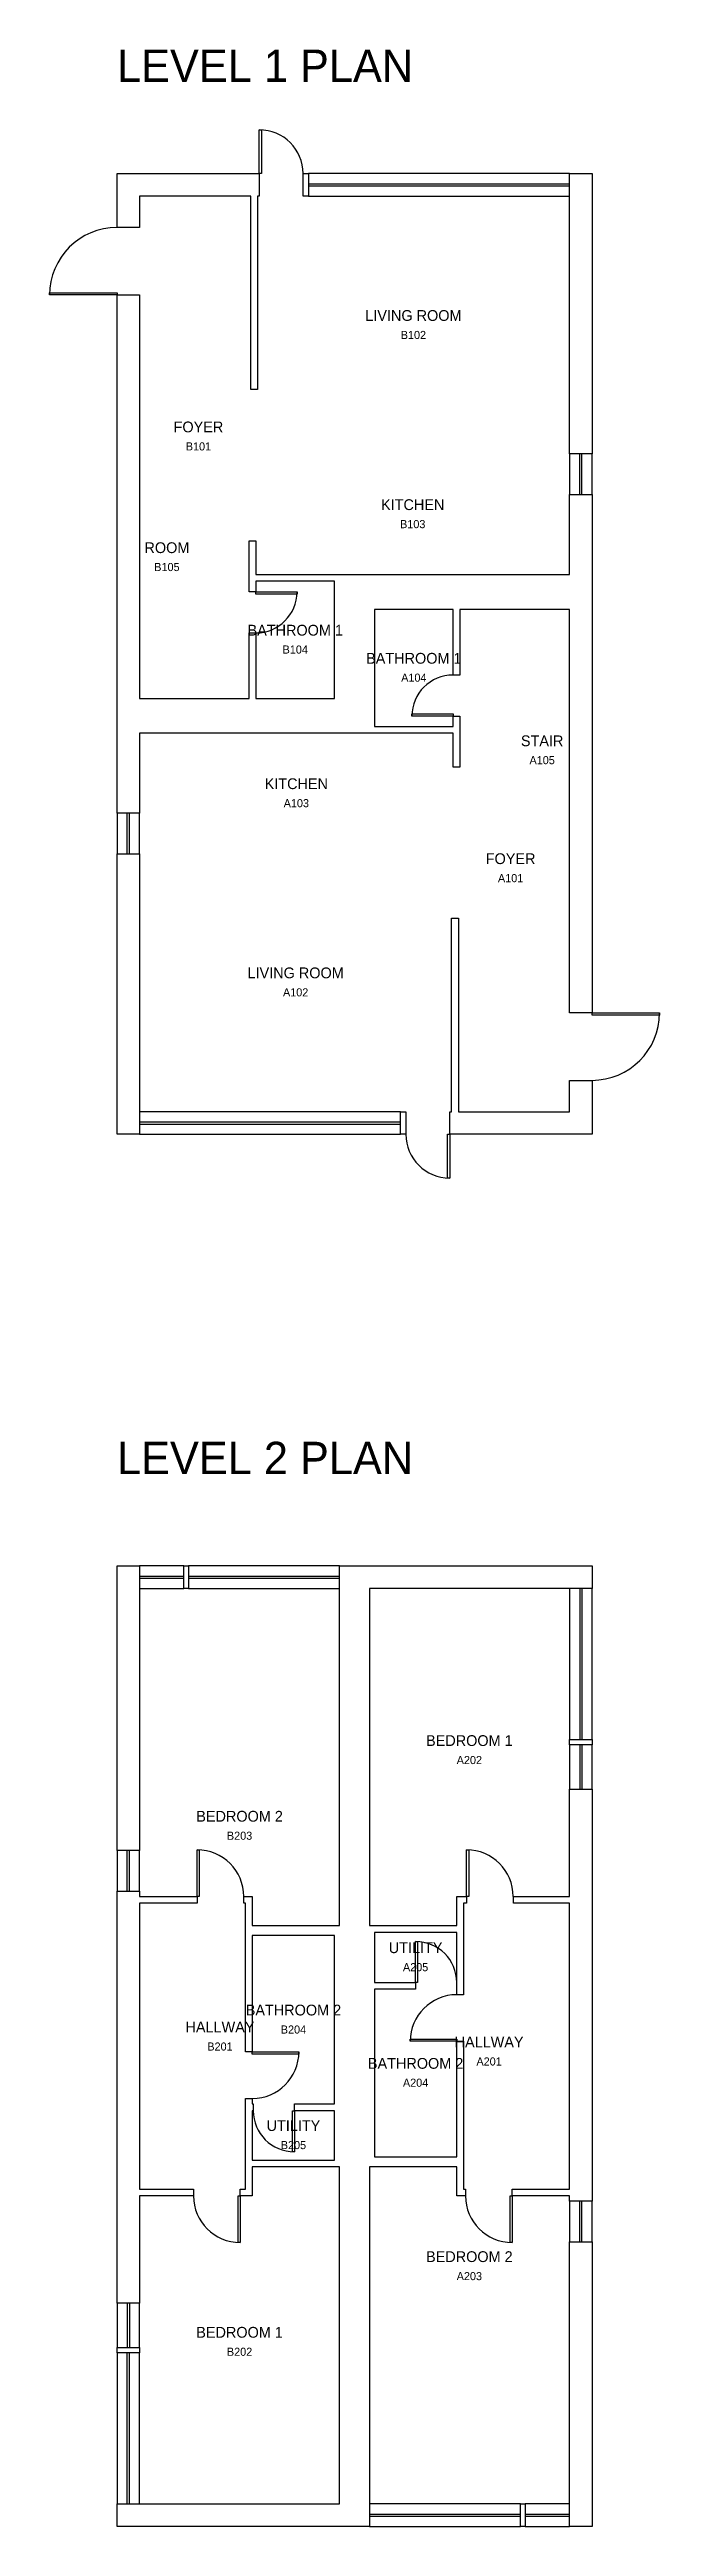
# Model space of a CAD drawing. Extents: x -49 to 396, y -1016 to 791.
import ezdxf
from ezdxf.enums import TextEntityAlignment as Align

# ---------------------------------------------------------------- set-up
doc = ezdxf.new("R2010")
doc.units = 0
for name, color, linetype in [('A-ANNO-TTLB', 7, 'Continuous'), ('A-AREA-IDEN', 7, 'Continuous'), ('A-DOOR', 7, 'Continuous'), ('A-GLAZ', 7, 'Continuous'), ('A-WALL', 7, 'Continuous')]:
    doc.layers.add(name, color=color, linetype=linetype)

msp = doc.modelspace()

# ---------------------------------------------------------------- linework, layer by layer
at = {"layer": 'A-DOOR'}
for p, q in [((103.7, 700.8), (103.7, 732.8)), ((103.7, 732.8), (105.3, 732.8)), ((105.3, 732.8), (105.3, 700.8)), ((105.3, 700.8), (103.7, 700.8)), ((-49.2, 612.3), (-49.2, 613.9)), ((-49.2, 613.9), (0, 613.9)), ((0, 612.3), (-49.2, 612.3)), ((0, 613.9), (0, 612.3)), ((101.3, 395.7), (131.3, 395.7)), ((101.3, 394.1), (101.3, 395.7)), ((131.3, 394.1), (101.3, 394.1)), ((131.3, 395.7), (131.3, 394.1)), ((215.1, 305), (215.1, 306.6)), ((215.1, 306.6), (245.1, 306.6)), ((245.1, 305), (215.1, 305)), ((245.1, 306.6), (245.1, 305)), ((346.5, 88.5), (395.7, 88.5)), ((346.5, 86.9), (346.5, 88.5)), ((395.7, 86.9), (346.5, 86.9)), ((395.7, 88.5), (395.7, 86.9)), ((241.1, -32), (241.1, 0)), ((241.1, 0), (242.7, 0)), ((242.7, 0), (242.7, -32)), ((242.7, -32), (241.1, -32)), ((58.4, -556.1), (58.4, -522.1)), ((58.4, -522.1), (60, -522.1)), ((60, -522.1), (60, -556.1)), ((255, -556.1), (255, -522.1)), ((255, -522.1), (256.6, -522.1)), ((256.6, -522.1), (256.6, -556.1)), ((60, -556.1), (58.4, -556.1)), ((256.6, -556.1), (255, -556.1)), ((217.8, -619), (217.8, -589)), ((217.8, -589), (219.3, -589)), ((219.3, -589), (219.3, -619)), ((219.3, -619), (217.8, -619)), ((213.8, -661.8), (213.8, -660.2)), ((213.8, -660.2), (247.8, -660.2)), ((247.8, -661.8), (213.8, -661.8)), ((247.8, -660.2), (247.8, -661.8)), ((98.7, -669.5), (132.7, -669.5)), ((98.7, -671.1), (98.7, -669.5)), ((132.7, -671.1), (98.7, -671.1)), ((132.7, -669.5), (132.7, -671.1)), ((127.9, -742.4), (127.9, -712.4)), ((127.9, -712.4), (129.4, -712.4)), ((129.4, -712.4), (129.4, -742.4)), ((129.4, -742.4), (127.9, -742.4)), ((88.3, -808.6), (88.3, -774.6)), ((88.3, -774.6), (89.8, -774.6)), ((89.8, -774.6), (89.8, -808.6)), ((286.7, -808.6), (286.7, -774.6)), ((286.7, -774.6), (288.2, -774.6)), ((288.2, -774.6), (288.2, -808.6)), ((89.8, -808.6), (88.3, -808.6)), ((288.2, -808.6), (286.7, -808.6))]:
    msp.add_line(p, q, dxfattribs=at)
for centre, radius, start, end in [((103.7, 700.8), 32, 0, 90), ((0, 612.3), 49.2, 90, 180), ((101.3, 395.7), 30, -90, 0), ((245.1, 305), 30, 90, 180), ((346.5, 88.5), 49.2, -90, 0), ((242.7, 0), 32, -180, -90), ((58.4, -556.1), 34, 0, 90), ((255, -556.1), 34, 0, 90), ((217.8, -619), 30, 0, 90), ((247.8, -661.8), 34, 90, -180), ((98.7, -669.5), 34, -90, 0), ((129.4, -712.4), 30, -180, -90), ((89.8, -774.6), 34, -180, -90), ((288.2, -774.6), 34, -180, -90)]:
    msp.add_arc(centre, radius, start, end, dxfattribs=at)
at = {"layer": 'A-GLAZ'}
for p, q in [((330, 700.8), (139.7, 700.8)), ((139.7, 700.8), (139.7, 684.4)), ((139.7, 693.4), (330, 693.4)), ((139.7, 691.8), (330, 691.8)), ((330, 684.4), (330, 700.8)), ((139.7, 684.4), (330, 684.4)), ((346.5, 496.3), (330, 496.3)), ((330, 496.3), (330, 466.7)), ((337.5, 466.7), (337.5, 496.3)), ((339, 466.7), (339, 496.3)), ((346.5, 466.7), (346.5, 496.3)), ((330, 466.7), (346.5, 466.7)), ((16.4, 234.1), (0, 234.1)), ((0, 234.1), (0, 204.5)), ((7.4, 204.5), (7.4, 234.1)), ((9, 204.5), (9, 234.1)), ((16.4, 204.5), (16.4, 234.1)), ((0, 204.5), (16.4, 204.5)), ((206.8, 16.4), (16.4, 16.4)), ((16.4, 16.4), (16.4, 0)), ((16.4, 9), (206.8, 9)), ((16.4, 7.4), (206.8, 7.4)), ((16.4, 0), (206.8, 0)), ((206.8, 0), (206.8, 16.4)), ((48.7, -315), (16.4, -315)), ((16.4, -315), (16.4, -331.4)), ((16.4, -322.4), (48.7, -322.4)), ((16.4, -324), (48.7, -324)), ((48.7, -331.4), (48.7, -315)), ((162.4, -315), (52.2, -315)), ((52.2, -315), (52.2, -331.4)), ((52.2, -322.4), (162.4, -322.4)), ((52.2, -324), (162.4, -324)), ((162.4, -331.4), (162.4, -315)), ((16.4, -331.4), (48.7, -331.4)), ((52.2, -331.4), (162.4, -331.4)), ((330, -331.4), (330, -441.6)), ((346.5, -331.4), (330, -331.4)), ((337.5, -331.4), (337.5, -441.6)), ((339, -331.4), (339, -441.6)), ((346.5, -441.6), (346.5, -331.4)), ((330, -441.6), (346.5, -441.6)), ((330, -445.6), (330, -477.8)), ((346.5, -445.6), (330, -445.6)), ((337.5, -445.6), (337.5, -477.8)), ((339, -445.6), (339, -477.8)), ((346.5, -477.8), (346.5, -445.6)), ((330, -477.8), (346.5, -477.8)), ((16.4, -522.7), (0, -522.7)), ((0, -522.7), (0, -552.2)), ((7.4, -552.2), (7.4, -522.7)), ((9, -552.2), (9, -522.7)), ((16.4, -552.2), (16.4, -522.7)), ((0, -552.2), (16.4, -552.2)), ((346.5, -778.5), (330, -778.5)), ((330, -778.5), (330, -808)), ((337.5, -808), (337.5, -778.5)), ((339, -808), (339, -778.5)), ((346.5, -808), (346.5, -778.5)), ((330, -808), (346.5, -808)), ((0, -852.9), (0, -885.2)), ((16.4, -852.9), (0, -852.9)), ((7.4, -852.9), (7.4, -885.2)), ((9, -852.9), (9, -885.2)), ((16.4, -885.2), (16.4, -852.9)), ((0, -885.2), (16.4, -885.2)), ((16.4, -889.1), (0, -889.1)), ((0, -889.1), (0, -999.3)), ((7.4, -999.3), (7.4, -889.1)), ((9, -999.3), (9, -889.1)), ((16.4, -999.3), (16.4, -889.1)), ((0, -999.3), (16.4, -999.3)), ((294.3, -999.3), (184.1, -999.3)), ((184.1, -999.3), (184.1, -1015.7)), ((184.1, -1006.8), (294.3, -1006.8)), ((184.1, -1008.3), (294.3, -1008.3)), ((294.3, -1015.7), (294.3, -999.3)), ((330, -999.3), (297.8, -999.3)), ((297.8, -999.3), (297.8, -1015.7)), ((297.8, -1006.8), (330, -1006.8)), ((297.8, -1008.3), (330, -1008.3)), ((330, -1015.7), (330, -999.3)), ((184.1, -1015.7), (294.3, -1015.7)), ((297.8, -1015.7), (330, -1015.7))]:
    msp.add_line(p, q, dxfattribs=at)
at = {"layer": 'A-WALL'}
for p, q in [((0, 661.5), (0, 700.8)), ((0, 700.8), (103.7, 700.8)), ((103.7, 700.8), (103.7, 684.4)), ((135.7, 684.4), (135.7, 700.8)), ((135.7, 700.8), (139.7, 700.8)), ((139.7, 700.8), (139.7, 684.4)), ((330, 496.3), (330, 700.8)), ((330, 700.8), (346.5, 700.8)), ((346.5, 700.8), (346.5, 496.3)), ((97.5, 684.4), (16.4, 684.4)), ((16.4, 684.4), (16.4, 661.5)), ((97.5, 543.3), (97.5, 684.4)), ((103.7, 684.4), (102.4, 684.4)), ((102.4, 684.4), (102.4, 543.3)), ((139.7, 684.4), (135.7, 684.4)), ((16.4, 661.5), (0, 661.5)), ((0, 234.1), (0, 612.3)), ((0, 612.3), (16.4, 612.3)), ((16.4, 612.3), (16.4, 317.9)), ((102.4, 543.3), (97.5, 543.3)), ((346.5, 496.3), (330, 496.3)), ((330, 408.3), (330, 466.7)), ((330, 466.7), (346.5, 466.7)), ((346.5, 466.7), (346.5, 88.5)), ((96.5, 395.7), (96.5, 432.9)), ((96.5, 432.9), (101.3, 432.9)), ((101.3, 432.9), (101.3, 408.3)), ((101.3, 408.3), (330, 408.3)), ((158.7, 403.4), (101.3, 403.4)), ((101.3, 403.4), (101.3, 395.7)), ((158.7, 317.9), (158.7, 403.4)), ((101.3, 395.7), (96.5, 395.7)), ((245.1, 382.9), (187.8, 382.9)), ((187.8, 382.9), (187.8, 297.4)), ((245.1, 335), (245.1, 382.9)), ((330, 382.9), (250, 382.9)), ((250, 382.9), (250, 335)), ((330, 88.5), (330, 382.9)), ((96.5, 317.9), (96.5, 365.7)), ((96.5, 365.7), (101.3, 365.7)), ((101.3, 365.7), (101.3, 317.9)), ((250, 335), (245.1, 335)), ((16.4, 317.9), (96.5, 317.9)), ((101.3, 317.9), (158.7, 317.9)), ((16.4, 292.5), (16.4, 234.1)), ((245.1, 292.5), (16.4, 292.5)), ((187.8, 297.4), (245.1, 297.4)), ((245.1, 297.4), (245.1, 305)), ((245.1, 305), (250, 305)), ((245.1, 267.9), (245.1, 292.5)), ((250, 305), (250, 267.9)), ((250, 267.9), (245.1, 267.9)), ((16.4, 234.1), (0, 234.1)), ((0, 0), (0, 204.5)), ((0, 204.5), (16.4, 204.5)), ((16.4, 204.5), (16.4, 0)), ((244.1, 16.4), (244.1, 157.5)), ((244.1, 157.5), (249, 157.5)), ((249, 157.5), (249, 16.4)), ((346.5, 88.5), (330, 88.5)), ((330, 16.4), (330, 39.3)), ((330, 39.3), (346.5, 39.3)), ((346.5, 39.3), (346.5, 0)), ((16.4, 0), (0, 0)), ((206.8, 0), (206.8, 16.4)), ((206.8, 16.4), (210.7, 16.4)), ((210.7, 0), (206.8, 0)), ((210.7, 16.4), (210.7, 0)), ((242.7, 16.4), (244.1, 16.4)), ((242.7, 0), (242.7, 16.4)), ((346.5, 0), (242.7, 0)), ((249, 16.4), (330, 16.4)), ((0, -522.7), (0, -315)), ((0, -315), (16.4, -315)), ((16.4, -315), (16.4, -522.7)), ((48.7, -331.4), (48.7, -315)), ((48.7, -315), (52.2, -315)), ((52.2, -315), (52.2, -331.4)), ((162.4, -577.4), (162.4, -315)), ((162.4, -315), (346.5, -315)), ((346.5, -315), (346.5, -331.4)), ((52.2, -331.4), (48.7, -331.4)), ((346.5, -331.4), (184.1, -331.4)), ((184.1, -331.4), (184.1, -577.4)), ((330, -445.6), (330, -441.6)), ((330, -441.6), (346.5, -441.6)), ((346.5, -445.6), (330, -445.6)), ((346.5, -441.6), (346.5, -445.6)), ((330, -556.1), (330, -477.8)), ((330, -477.8), (346.5, -477.8)), ((346.5, -477.8), (346.5, -778.5)), ((16.4, -522.7), (0, -522.7)), ((0, -852.9), (0, -552.2)), ((0, -552.2), (16.4, -552.2)), ((16.4, -552.2), (16.4, -556.1)), ((16.4, -556.1), (58.4, -556.1)), ((58.4, -556.1), (58.4, -561)), ((92.4, -561), (92.4, -556.1)), ((92.4, -556.1), (98.7, -556.1)), ((98.7, -556.1), (98.7, -577.4)), ((247.8, -577.4), (247.8, -556.1)), ((247.8, -556.1), (255, -556.1)), ((255, -556.1), (255, -561)), ((289.1, -561), (289.1, -556.1)), ((289.1, -556.1), (330, -556.1)), ((58.4, -561), (16.4, -561)), ((16.4, -561), (16.4, -769.7)), ((93.8, -561), (92.4, -561)), ((93.8, -669.5), (93.8, -561)), ((98.7, -577.4), (162.4, -577.4)), ((184.1, -577.4), (247.8, -577.4)), ((255, -561), (252.7, -561)), ((252.7, -561), (252.7, -627.8)), ((330, -561), (289.1, -561)), ((330, -769.7), (330, -561)), ((158.7, -584.6), (98.7, -584.6)), ((98.7, -584.6), (98.7, -669.5)), ((158.7, -707.5), (158.7, -584.6)), ((247.8, -582.3), (187.8, -582.3)), ((187.8, -582.3), (187.8, -619)), ((247.8, -619), (247.8, -582.3)), ((187.8, -619), (217.8, -619)), ((217.8, -623.8), (187.8, -623.8)), ((187.8, -623.8), (187.8, -746.1)), ((217.8, -619), (217.8, -623.8)), ((247.8, -623.8), (247.8, -619)), ((247.8, -619), (247.8, -619)), ((247.8, -627.8), (247.8, -623.8)), ((247.8, -623.8), (247.8, -623.8)), ((252.7, -627.8), (247.8, -627.8)), ((247.8, -746.1), (247.8, -661.8)), ((247.8, -661.8), (252.7, -661.8)), ((252.7, -661.8), (252.7, -769.7)), ((98.7, -669.5), (93.8, -669.5)), ((93.8, -769.7), (93.8, -703.5)), ((93.8, -703.5), (98.7, -703.5)), ((98.7, -703.5), (98.7, -707.5)), ((98.7, -707.5), (99.4, -707.5)), ((99.4, -712.4), (98.7, -712.4)), ((98.7, -712.4), (98.7, -748.4)), ((99.4, -707.5), (99.4, -712.4)), ((129.4, -712.4), (129.4, -707.5)), ((129.4, -707.5), (158.7, -707.5)), ((158.7, -712.4), (129.4, -712.4)), ((158.7, -748.4), (158.7, -712.4)), ((98.7, -748.4), (158.7, -748.4)), ((162.4, -753.3), (98.7, -753.3)), ((98.7, -753.3), (98.7, -774.6)), ((162.4, -999.3), (162.4, -753.3)), ((247.8, -753.3), (184.1, -753.3)), ((184.1, -753.3), (184.1, -1015.7)), ((187.8, -746.1), (247.8, -746.1)), ((247.8, -774.6), (247.8, -753.3)), ((16.4, -769.7), (55.8, -769.7)), ((55.8, -774.6), (16.4, -774.6)), ((16.4, -774.6), (16.4, -852.9)), ((55.8, -769.7), (55.8, -774.6)), ((89.8, -774.6), (89.8, -769.7)), ((89.8, -769.7), (93.8, -769.7)), ((98.7, -774.6), (89.8, -774.6)), ((254.2, -774.6), (247.8, -774.6)), ((252.7, -769.7), (254.2, -769.7)), ((254.2, -769.7), (254.2, -774.6)), ((288.2, -774.6), (288.2, -769.7)), ((288.2, -769.7), (330, -769.7)), ((330, -774.6), (288.2, -774.6)), ((330, -778.5), (330, -774.6)), ((346.5, -778.5), (330, -778.5)), ((330, -1015.7), (330, -808)), ((330, -808), (346.5, -808)), ((346.5, -808), (346.5, -1015.7)), ((16.4, -852.9), (0, -852.9)), ((0, -889.1), (0, -885.2)), ((0, -885.2), (16.4, -885.2)), ((16.4, -885.2), (16.4, -889.1)), ((16.4, -889.1), (0, -889.1)), ((0, -1015.7), (0, -999.3)), ((0, -999.3), (162.4, -999.3)), ((294.3, -1015.7), (294.3, -999.3)), ((294.3, -999.3), (297.8, -999.3)), ((297.8, -999.3), (297.8, -1015.7)), ((184.1, -1015.7), (0, -1015.7)), ((297.8, -1015.7), (294.3, -1015.7)), ((346.5, -1015.7), (330, -1015.7))]:
    msp.add_line(p, q, dxfattribs=at)

# ---------------------------------------------------------------- texts
at = {"layer": 'A-ANNO-TTLB'}
for s, p in [('LEVEL 1 PLAN', (0, 779.5)), ('LEVEL 2 PLAN', (0, -236.2))]:
    msp.add_text(s, height=23.622, dxfattribs=at).set_placement(p, align=Align.MIDDLE_LEFT)
at = {"layer": 'A-AREA-IDEN'}
for s, height, p in [('LIVING ROOM', 7.874, (216.2, 597.3)), ('B102', 5.91, (216.2, 583.1)), ('FOYER', 7.87, (59.4, 516)), ('B101', 5.91, (59.4, 501.8)), ('KITCHEN', 7.87, (215.7, 459.3)), ('B103', 5.91, (215.7, 445.1)), ('ROOM', 7.87, (36.4, 427.9)), ('B105', 5.91, (36.4, 413.8)), ('BATHROOM 1', 7.87, (130, 367.7)), ('B104', 5.91, (130, 353.6)), ('BATHROOM 1', 7.87, (216.5, 347.2)), ('A104', 5.91, (216.5, 333.1)), ('STAIR', 7.87, (310.1, 287)), ('A105', 5.91, (310.1, 272.9)), ('KITCHEN', 7.87, (130.8, 255.7)), ('A103', 5.91, (130.8, 241.5)), ('FOYER', 7.87, (287.1, 201)), ('A101', 5.91, (287.1, 186.8)), ('LIVING ROOM', 7.874, (130.3, 117.7)), ('A102', 5.91, (130.3, 103.5)), ('BEDROOM 1', 7.87, (257, -442.4)), ('A202', 5.91, (257, -456.6)), ('BEDROOM 2', 7.87, (89.4, -497.6)), ('B203', 5.91, (89.4, -511.8)), ('UTILITY', 7.87, (217.8, -593.5)), ('A205', 5.91, (217.8, -607.7)), ('HALLWAY', 7.87, (75.1, -651.4)), ('BATHROOM 2', 7.87, (128.7, -639)), ('B204', 5.91, (128.7, -653.2)), ('B201', 5.91, (75.1, -665.6)), ('HALLWAY', 7.87, (271.4, -662.3)), ('BATHROOM 2', 7.87, (217.8, -677.9)), ('A201', 5.91, (271.4, -676.5)), ('A204', 5.91, (217.8, -692)), ('UTILITY', 7.87, (128.7, -723.3)), ('B205', 5.91, (128.7, -737.5)), ('BEDROOM 2', 7.87, (257, -818.9)), ('A203', 5.91, (257, -833.1)), ('BEDROOM 1', 7.87, (89.4, -874.1)), ('B202', 5.91, (89.4, -888.3))]:
    msp.add_text(s, height=height, dxfattribs=at).set_placement(p, align=Align.MIDDLE_CENTER)

doc.saveas('drawing.dxf')
